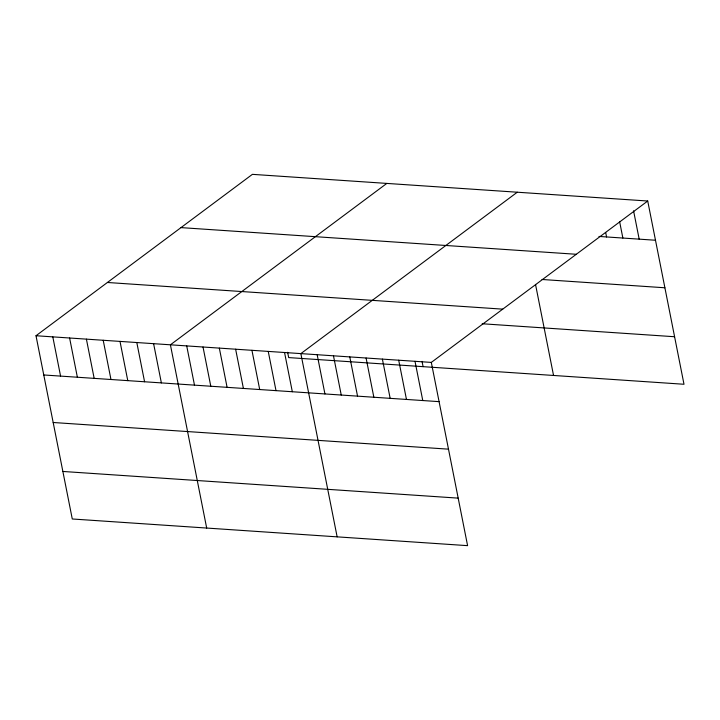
<?xml version="1.0" encoding="UTF-8"?>
<svg xmlns="http://www.w3.org/2000/svg" width="720" height="720" viewBox="0 0 720 720"><rect width="100%" height="100%" fill="white"/><g stroke="black" fill="none" stroke-linecap="round" stroke-linejoin="round"><path stroke-width="1.08" d="M647.721 201.015L431.316 362.412L467.595 545.652L72.279 518.985L36 335.736L252.405 174.348L647.721 201.015L684 384.264L288.684 357.588L287.64 352.305M386.811 183.42L170.406 344.808L206.685 528.048M517.266 192.222L300.861 353.61L337.14 536.85M598.959 236.439L655.488 240.246M180.99 227.61L576.306 254.277M542.052 279.486L664.893 287.775M107.415 282.483L502.722 309.15M482.175 323.757L674.586 336.735M36 335.736L431.316 362.412M43.767 374.967L439.083 401.643M53.181 422.496L448.488 449.163M62.874 471.456L458.181 498.132M633.573 210.816L639.18 239.148M619.632 221.706L622.872 238.05M605.7 232.587L606.564 236.952M535.518 284.409L553.545 375.462M422.046 361.377L423.09 366.66M415.008 361.314L422.775 400.545M398.7 360.216L406.467 399.438M382.392 359.109L390.159 398.34M366.084 358.011L373.851 397.242M349.776 356.913L357.543 396.144M333.477 355.815L341.244 395.046M317.169 354.708L324.936 393.939M284.553 352.512L292.32 391.743M268.245 351.414L276.012 390.645M251.937 350.307L259.704 389.538M235.629 349.209L243.405 388.44M219.33 348.111L227.097 387.342M203.022 347.013L210.789 386.244M186.714 345.906L194.481 385.137M153.603 343.674L161.37 382.905M136.809 342.54L144.576 381.771M120.006 341.406L127.773 380.637M103.203 340.272L110.97 379.503M86.4 339.138L94.167 378.369M69.606 338.004L77.373 377.235M52.803 336.87L60.57 376.101"/></g></svg>
